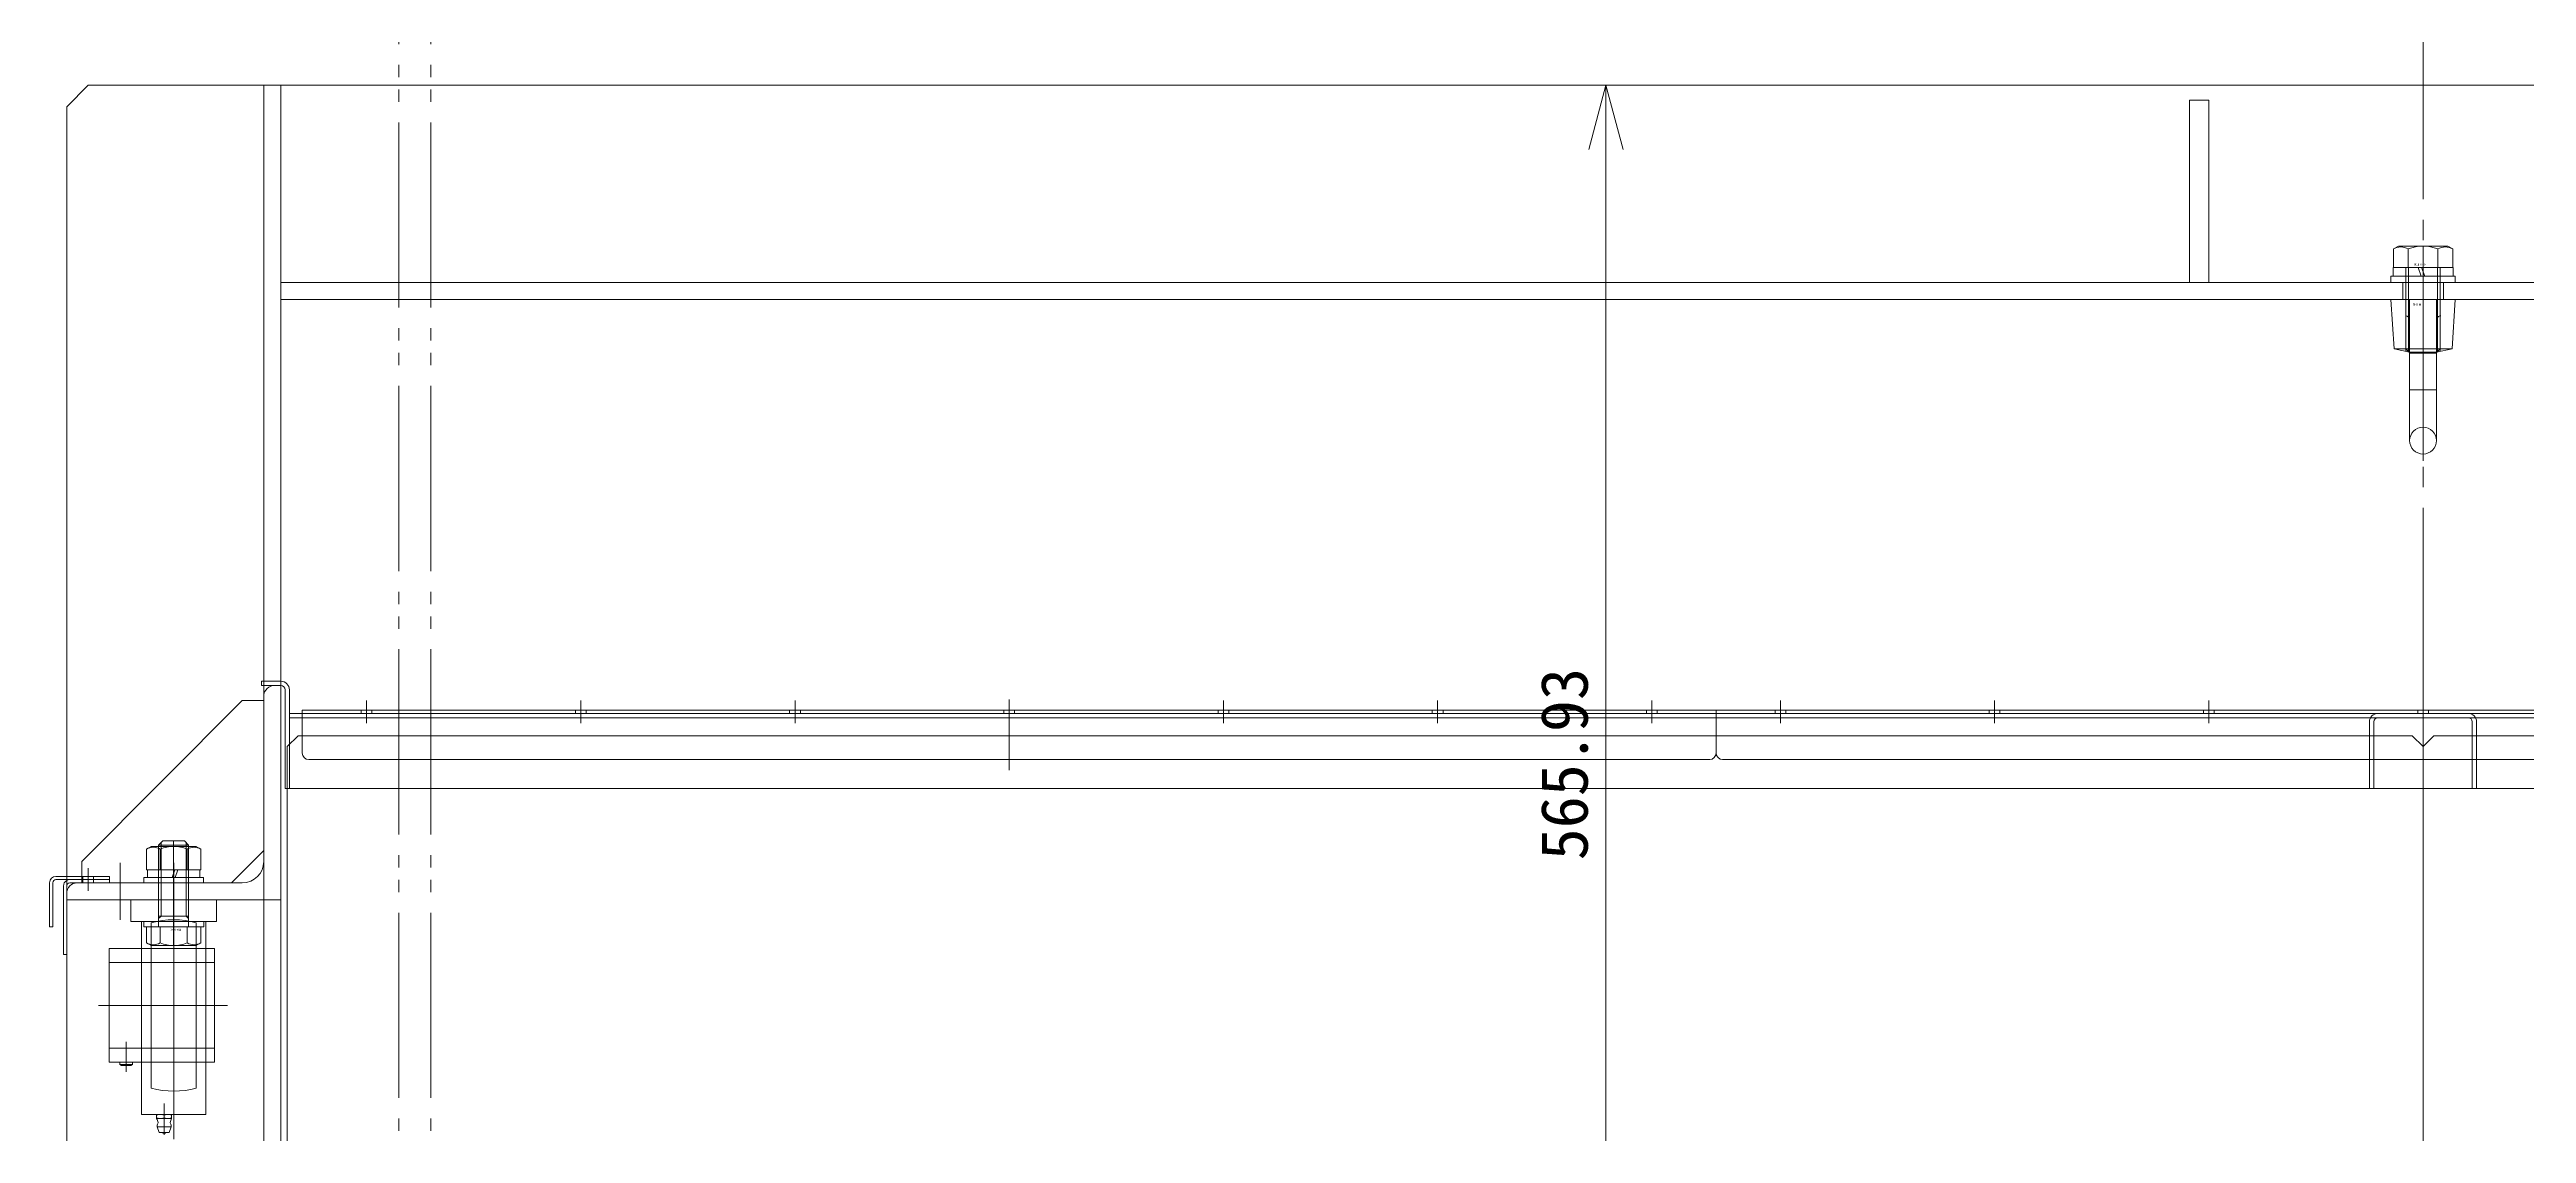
# Model space of a CAD drawing. Units: millimetres at full size. Extents: x -32787 to 32787, y -11878 to 14562.
# Drawn here: x -23471 to -22315, y 13069 to 13575 of the extents above; entities that cross this region are included whole.
import ezdxf
from ezdxf.enums import TextEntityAlignment as Align

# ---------------------------------------------------------------- set-up
doc = ezdxf.new("R2010")
doc.units = ezdxf.units.MM
doc.header["$LTSCALE"] = 9.6
doc.linetypes.add('CHAIN2', pattern=[12, 9, -1, 1, -1])
doc.linetypes.add('DOUBLE_CHAIN2', pattern=[12.8, 9, -1, 0.6, -0.6, 0.6, -1])
for name, color, linetype, lineweight in [('0-2_0', 2, 'Continuous', 9), ('0-3_05_CENTER', 2, 'CHAIN2', 9), ('0-4_04_HIDDEN', 7, 'Continuous', 9), ('0-5_10_DRAFT', 1, 'Continuous', 9), ('0-7_01_外形線', 134, 'Continuous', 9), ('0-8_04_中心線', 4, 'CHAIN2', 9), ('0-9_03_かくれ線', 5, 'Continuous', 9), ('0-A_06_PHANTOM', 2, 'DOUBLE_CHAIN2', 9), ('0-C_CENTER', 4, 'Continuous', 9), ('0-E_08_DIM', 3, 'Continuous', 9)]:
    doc.layers.add(name, color=color, linetype=linetype, lineweight=lineweight)
doc.styles.add('ＭＳ ゴシック', font='')
doc.styles.get('ＭＳ ゴシック').set_extended_font_data('MS Gothic')

# ---------------------------------------------------------------- blocks, each defined once
blk = doc.blocks.new('A$C595E0D32_1_1')
at = {"layer": '0-2_0'}
for p, q in [((-6.25, 65.75), (-6.25, 9.584)), ((6.25, 65.75), (6.25, 9.584)), ((-13.542, 23), (-6.25, 24.5)), ((-13.542, 23), (-15, 0)), ((13.542, 23), (15, 0)), ((-15, 0), (15, 0))]:
    blk.add_line(p, q, dxfattribs=at)
blk.add_lwpolyline([(-13.542, 23), (13.542, 23), (6.25, 24.5)], dxfattribs=at)
for centre, radius, start, end in [((0, 65.75), 6.25, 0, 180), ((-8.25, 9.584), 2, 270, 0), ((8.25, 9.584), 2, 180, 270)]:
    blk.add_arc(centre, radius, start, end, dxfattribs=at)
at = {"layer": '0-3_05_CENTER'}
blk.add_line((0, 75.2), (0, -3.282), dxfattribs=at)
at = {"layer": '0-4_04_HIDDEN', "color": 2}
for p, q in [((-8, 24.14), (-8, 0)), ((6.25, 24.5), (-6.25, 24.5)), ((-6.25, 0), (-6.25, 24.5)), ((6.25, 24.5), (6.25, 0)), ((8, 0), (8, 24.14))]:
    blk.add_line(p, q, dxfattribs=at)
blk.add_arc((0, 65.75), 6.25, 180, 0, dxfattribs=at)
at = {"layer": '0-5_10_DRAFT'}
blk.add_line((-6.25, 42), (6.25, 42), dxfattribs=at)
at = {"layer": '0-5_10_DRAFT', "style": 'ＭＳ ゴシック', "width": 1.8}
blk.add_text('M16', height=1.1, dxfattribs=at).set_placement((0.751, 1.348), align=Align.BOTTOM_LEFT)
blk = doc.blocks.new('_Open30')
at = {"layer": '0-E_08_DIM'}
blk.add_line((0, 0), (-1, 0), dxfattribs=at)
blk.add_lwpolyline([(-1, 0.2679), (0, 0), (-1, -0.2679)], dxfattribs=at)

msp = doc.modelspace()

# ---------------------------------------------------------------- linework, layer by layer
at = {"layer": '0-2_0', "color": 134}
msp.add_lwpolyline([(-23353.086, 13254.73), (-23355.086, 13254.73), (-23360.086, 13249.73), (-23360.086, 13029.73), (-23355.086, 13024.73), (-23290.086, 13024.73), (-23285.086, 13019.73), (-23285.086, 12864.73), (-23290.086, 12859.73), (-23355.086, 12859.73), (-23360.086, 12854.73), (-23360.086, 12534.73), (-23355.086, 12529.73), (-23353.086, 12529.73)], dxfattribs=at)
at = {"layer": '0-7_01_外形線'}
for p, q in [((-23371.086, 13558.23), (-23371.086, 12344.23)), ((-22376.943, 13481.869), (-22374.586, 13483.23)), ((-22351.586, 13483.23), (-22374.586, 13483.23)), ((-22349.23, 13481.869), (-22351.586, 13483.23)), ((-22365.342, 13473.23), (-22377.086, 13473.23)), ((-22377.086, 13473.23), (-22377.086, 13469.23)), ((-22376.943, 13473.23), (-22376.943, 13481.869)), ((-22376.943, 13473.23), (-22349.23, 13473.23)), ((-22349.23, 13473.23), (-22376.943, 13473.23)), ((-22370.014, 13473.23), (-22370.014, 13481.869)), ((-22363.886, 13469.23), (-22365.342, 13473.23)), ((-22349.086, 13473.23), (-22363.742, 13473.23)), ((-22362.286, 13469.23), (-22363.742, 13473.23)), ((-22356.158, 13473.23), (-22356.158, 13481.869)), ((-22349.23, 13473.23), (-22349.23, 13481.869)), ((-22349.086, 13469.23), (-22349.086, 13473.23)), ((-21363.086, 13466.23), (-23363.086, 13466.23)), ((-22378.086, 13469.23), (-22378.086, 13466.23)), ((-22378.086, 13466.23), (-22348.086, 13466.23)), ((-22363.886, 13469.23), (-22377.086, 13469.23)), ((-22349.086, 13469.23), (-22362.286, 13469.23)), ((-23361.086, 13276.23), (-23361.086, 13230.23)), ((-23353.086, 13266.73), (-22693.086, 13266.73)), ((-23353.086, 13246.73), (-23353.086, 13266.73)), ((-22693.086, 13266.73), (-22033.086, 13266.73)), ((-22693.086, 13246.73), (-22693.086, 13266.73)), ((-22693.086, 13246.73), (-22693.086, 13266.73)), ((-23350.086, 13243.73), (-22696.086, 13243.73)), ((-22690.086, 13243.73), (-22036.086, 13243.73)), ((-22363.086, 12538.205), (-22363.086, 13243.73)), ((-22363.086, 12538.205), (-22363.086, 13243.73)), ((-23463.086, 13189.23), (-23468.086, 13189.23)), ((-23463.086, 13187.73), (-23468.086, 13187.73)), ((-23464.586, 13152.73), (-23464.586, 13184.73))]:
    msp.add_line(p, q, dxfattribs=at)
for points in [[(-23363.086, 13558.23), (-23363.086, 12344.23), (-23463.086, 12344.23), (-23463.086, 13548.23)], [(-23363.086, 13558.23), (-23453.086, 13558.23), (-23463.086, 13548.23)], [(-22463.086, 13466.23), (-22463.086, 13551.23), (-22472.086, 13551.23), (-22472.086, 13466.23)], [(-22378.086, 13469.23), (-22348.086, 13469.23), (-22348.086, 13466.23)], [(-23363.086, 13280.23), (-23372.086, 13280.23), (-23372.086, 13278.23), (-23363.086, 13278.23)], [(-23361.086, 13230.23), (-23359.086, 13230.23), (-23359.086, 13276.23)], [(-23469.586, 13186.23), (-23469.586, 13165.73), (-23471.086, 13165.73), (-23471.086, 13186.23)], [(-23463.086, 13184.73), (-23463.086, 13152.73), (-23464.586, 13152.73)]]:
    msp.add_lwpolyline(points, dxfattribs=at)
for points in [[(-21363.086, 13458.23), (-23363.086, 13458.23), (-23363.086, 13558.23), (-21363.086, 13558.23)], [(-21367.086, 13230.23), (-21367.086, 13265.23), (-23359.086, 13265.23), (-23359.086, 13230.23)]]:
    msp.add_lwpolyline(points, close=True, dxfattribs=at)
for centre, radius, start, end in [((-22373.478, 13475.869), 6.928, 60.00001, 119.99999), ((-22363.086, 13464.908), 18.321, 67.78075, 112.21925), ((-22352.694, 13475.869), 6.928, 60.00001, 119.99999), ((-23363.086, 13276.23), 4, 360, 90), ((-23363.086, 13276.23), 2, 0, 90), ((-23350.086, 13246.73), 3, 180, 270), ((-22696.086, 13246.73), 3, 270, 0), ((-22690.086, 13246.73), 3, 180, 270), ((-23468.086, 13186.23), 3, 90, 180), ((-23468.086, 13186.23), 1.5, 90, 180), ((-23461.586, 13184.73), 3, 120, 180)]:
    msp.add_arc(centre, radius, start, end, dxfattribs=at)
at = {"layer": '0-8_04_中心線'}
for p, q in [((-22363.086, 13591.508), (-22363.086, 12295.61)), ((-22363.086, 13483.23), (-22363.086, 13433.23)), ((-22363.086, 13308.98), (-22363.086, 13186.48)), ((-23323.086, 13271.23), (-23323.086, 13260.73)), ((-23223.086, 13271.23), (-23223.086, 13260.73)), ((-23123.086, 13271.23), (-23123.086, 13260.73)), ((-23023.086, 13271.73), (-23023.086, 13238.73)), ((-23023.086, 13271.23), (-23023.086, 13260.73)), ((-22923.086, 13271.23), (-22923.086, 13260.73)), ((-22823.086, 13271.23), (-22823.086, 13260.73)), ((-22723.086, 13271.23), (-22723.086, 13260.73)), ((-22663.086, 13271.23), (-22663.086, 13260.73)), ((-22563.086, 13271.23), (-22563.086, 13260.73)), ((-22463.086, 13271.23), (-22463.086, 13260.73)), ((-22363.086, 13271.73), (-22363.086, 13238.73)), ((-22363.086, 13271.23), (-22363.086, 13260.73)), ((-23413.144, 13156.93), (-23413.144, 13205.73)), ((-23438.086, 13195.575), (-23438.086, 13168.918)), ((-23413.086, 13195.575), (-23413.086, 13168.918)), ((-23453.086, 13192.98), (-23453.086, 13182.48))]:
    msp.add_line(p, q, dxfattribs=at)
at = {"layer": '0-9_03_かくれ線'}
for p, q in [((-22371.086, 13473.23), (-22371.086, 13435.23)), ((-22369.886, 13473.23), (-22369.886, 13434.03)), ((-22356.286, 13473.23), (-22356.286, 13434.03)), ((-22355.086, 13473.23), (-22355.086, 13435.23)), ((-22372.586, 13466.23), (-22372.586, 13458.23)), ((-22353.586, 13466.23), (-22353.586, 13458.23)), ((-22371.086, 13435.23), (-22369.086, 13433.23)), ((-22355.086, 13435.23), (-22371.086, 13435.23)), ((-22357.086, 13433.23), (-22369.086, 13433.23)), ((-22355.086, 13435.23), (-22357.086, 13433.23)), ((-23371.086, 13273.23), (-23371.086, 13196.23)), ((-23359.086, 13263.23), (-21367.086, 13263.23)), ((-23353.086, 13265.23), (-22693.086, 13265.23)), ((-23325.586, 13266.73), (-23325.586, 13265.23)), ((-23320.586, 13266.73), (-23320.586, 13265.23)), ((-23225.586, 13266.73), (-23225.586, 13265.23)), ((-23220.586, 13266.73), (-23220.586, 13265.23)), ((-23125.586, 13266.73), (-23125.586, 13265.23)), ((-23120.586, 13266.73), (-23120.586, 13265.23)), ((-23025.586, 13266.73), (-23025.586, 13265.23)), ((-23020.586, 13266.73), (-23020.586, 13265.23)), ((-22925.586, 13266.73), (-22925.586, 13265.23)), ((-22920.586, 13266.73), (-22920.586, 13265.23)), ((-22825.586, 13266.73), (-22825.586, 13265.23)), ((-22820.586, 13266.73), (-22820.586, 13265.23)), ((-22725.586, 13266.73), (-22725.586, 13265.23)), ((-22720.586, 13266.73), (-22720.586, 13265.23)), ((-22693.086, 13265.23), (-22033.086, 13265.23)), ((-22665.586, 13266.73), (-22665.586, 13265.23)), ((-22660.586, 13266.73), (-22660.586, 13265.23)), ((-22565.586, 13266.73), (-22565.586, 13265.23)), ((-22560.586, 13266.73), (-22560.586, 13265.23)), ((-22465.586, 13266.73), (-22465.586, 13265.23)), ((-22460.586, 13266.73), (-22460.586, 13265.23)), ((-22384.086, 13265.23), (-22342.086, 13265.23)), ((-22342.086, 13263.23), (-22384.086, 13263.23)), ((-22365.586, 13266.73), (-22365.586, 13265.23)), ((-22360.586, 13266.73), (-22360.586, 13265.23)), ((-22388.086, 13230.23), (-22388.086, 13261.23)), ((-23420.144, 13203.73), (-23418.144, 13205.73)), ((-23418.944, 13170.73), (-23418.944, 13204.93)), ((-23408.144, 13205.73), (-23418.144, 13205.73)), ((-23406.144, 13203.73), (-23408.144, 13205.73)), ((-23407.344, 13170.73), (-23407.344, 13204.93)), ((-23425.846, 13201.958), (-23423.644, 13203.23)), ((-23425.846, 13192.23), (-23425.846, 13201.958)), ((-23423.644, 13203.23), (-23402.644, 13203.23)), ((-23420.144, 13165.73), (-23420.144, 13203.73)), ((-23406.144, 13203.73), (-23420.144, 13203.73)), ((-23419.495, 13192.23), (-23419.495, 13201.958)), ((-23406.793, 13192.23), (-23406.793, 13201.958)), ((-23406.144, 13165.73), (-23406.144, 13203.73)), ((-23400.442, 13201.958), (-23402.644, 13203.23)), ((-23400.442, 13192.23), (-23400.442, 13201.958)), ((-23458.086, 13186.23), (-23381.086, 13186.23)), ((-23455.586, 13189.23), (-23455.586, 13187.73)), ((-23455.586, 13187.73), (-23455.586, 13186.23)), ((-23450.586, 13189.23), (-23450.586, 13187.73)), ((-23450.586, 13187.73), (-23450.586, 13186.23)), ((-23399.144, 13186.23), (-23427.144, 13186.23)), ((-23425.846, 13192.23), (-23400.442, 13192.23)), ((-23425.394, 13192.23), (-23412.57, 13192.23)), ((-23425.394, 13188.73), (-23425.394, 13192.23)), ((-23425.394, 13188.73), (-23413.844, 13188.73)), ((-23413.844, 13188.73), (-23412.57, 13192.23)), ((-23412.444, 13188.73), (-23411.17, 13192.23)), ((-23412.444, 13188.73), (-23400.894, 13188.73)), ((-23411.17, 13192.23), (-23400.894, 13192.23)), ((-23400.894, 13192.23), (-23400.894, 13188.73)), ((-23399.144, 13186.23), (-23399.144, 13188.73)), ((-23428.086, 13178.23), (-23433.086, 13178.23)), ((-23433.086, 13178.23), (-23433.086, 13168.23)), ((-23428.086, 13178.23), (-23398.086, 13178.23)), ((-23420.144, 13170.73), (-23406.144, 13170.73)), ((-23418.944, 13170.73), (-23420.144, 13169.53)), ((-23407.344, 13170.73), (-23406.144, 13169.53)), ((-23393.086, 13178.23), (-23398.086, 13178.23)), ((-23428.086, 13168.23), (-23433.086, 13168.23)), ((-23428.086, 13168.23), (-23428.086, 13128.133)), ((-23428.086, 13168.23), (-23398.086, 13168.23)), ((-23425.846, 13165.73), (-23425.846, 13158.201)), ((-23425.846, 13165.73), (-23400.442, 13165.73)), ((-23423.586, 13090.432), (-23423.586, 13167.627)), ((-23419.495, 13165.73), (-23419.495, 13158.201)), ((-23406.793, 13165.73), (-23406.793, 13158.201)), ((-23402.586, 13090.432), (-23402.586, 13167.627)), ((-23400.442, 13165.73), (-23400.442, 13158.201)), ((-23398.086, 13128.133), (-23398.086, 13168.23)), ((-23443.286, 13155.53), (-23443.286, 13102.53)), ((-23428.086, 13155.53), (-23443.286, 13155.53)), ((-23394.086, 13149.03), (-23443.286, 13149.03)), ((-23398.086, 13155.53), (-23428.086, 13155.53)), ((-23425.846, 13158.201), (-23423.644, 13156.93)), ((-23402.644, 13156.93), (-23423.644, 13156.93)), ((-23400.442, 13158.201), (-23402.644, 13156.93)), ((-23394.086, 13155.53), (-23398.086, 13155.53)), ((-23394.086, 13155.53), (-23394.086, 13102.53)), ((-23428.086, 13078.23), (-23428.086, 13128.133)), ((-23394.086, 13109.03), (-23443.286, 13109.03)), ((-23428.086, 13102.53), (-23443.286, 13102.53)), ((-23438.286, 13102.53), (-23438.286, 13101.53)), ((-23432.286, 13101.53), (-23438.286, 13101.53)), ((-23437.42, 13101.03), (-23438.286, 13101.53)), ((-23433.152, 13101.03), (-23437.42, 13101.03)), ((-23433.152, 13101.03), (-23432.286, 13101.53)), ((-23432.286, 13102.53), (-23432.286, 13101.53)), ((-23398.086, 13102.53), (-23428.086, 13102.53)), ((-23394.086, 13102.53), (-23398.086, 13102.53)), ((-23421.086, 13078.23), (-23428.086, 13078.23)), ((-23421.086, 13076.542), (-23421.086, 13077.917)), ((-23417.586, 13076.542), (-23417.586, 13077.917)), ((-23414.086, 13076.542), (-23414.086, 13077.917)), ((-23419.336, 13076.23), (-23421.086, 13076.23)), ((-23420.886, 13072.43), (-23414.286, 13072.43)), ((-23419.986, 13069.73), (-23420.886, 13072.43)), ((-23419.986, 13069.73), (-23415.186, 13069.73)), ((-23415.836, 13076.23), (-23419.336, 13076.23)), ((-23414.086, 13076.23), (-23415.836, 13076.23)), ((-23415.186, 13069.73), (-23414.286, 13072.43))]:
    msp.add_line(p, q, dxfattribs=at)
for points in [[(-23463.086, 13181.23), (-23463.086, 13178.23), (-23363.086, 13178.23), (-23363.086, 13278.23), (-23366.086, 13278.23)], [(-23353.086, 13254.73), (-22368.086, 13254.729), (-22363.086, 13249.729), (-22363.086, 13243.73)], [(-22386.086, 13261.23), (-22386.086, 13230.23), (-22388.086, 13230.23)], [(-21373.086, 13254.73), (-22358.086, 13254.729), (-22363.086, 13249.729), (-22363.086, 13243.73)], [(-22338.086, 13261.23), (-22338.086, 13230.23), (-22340.086, 13230.23), (-22340.086, 13261.23)], [(-23463.086, 13189.23), (-23443.086, 13189.23), (-23443.086, 13187.73)], [(-23463.086, 13187.73), (-23443.086, 13187.73), (-23443.086, 13186.23), (-23461.586, 13186.23)], [(-23399.144, 13188.73), (-23427.144, 13188.73), (-23427.144, 13186.23)], [(-23393.086, 13178.23), (-23393.086, 13168.23), (-23398.086, 13168.23)], [(-23398.086, 13128.133), (-23398.086, 13078.23), (-23414.086, 13078.23)], [(-23421.086, 13078.23), (-23419.336, 13078.23), (-23415.836, 13078.23), (-23414.086, 13078.23)], [(-23421.086, 13077.917), (-23420.969, 13077.955), (-23420.854, 13077.99), (-23420.741, 13078.023), (-23420.629, 13078.053), (-23420.519, 13078.081), (-23420.409, 13078.107), (-23420.301, 13078.13), (-23420.193, 13078.15), (-23420.086, 13078.169), (-23419.979, 13078.185), (-23419.872, 13078.198), (-23419.766, 13078.209), (-23419.659, 13078.218), (-23419.552, 13078.224), (-23419.445, 13078.228), (-23419.336, 13078.23)], [(-23421.086, 13078.23), (-23421.086, 13078.228), (-23421.086, 13078.224), (-23421.086, 13078.218), (-23421.086, 13078.209), (-23421.086, 13078.198), (-23421.086, 13078.185), (-23421.086, 13078.169), (-23421.086, 13078.15), (-23421.086, 13078.13), (-23421.086, 13078.107), (-23421.086, 13078.081), (-23421.086, 13078.053), (-23421.086, 13078.023), (-23421.086, 13077.99), (-23421.086, 13077.955), (-23421.086, 13077.917)], [(-23419.336, 13078.23), (-23419.228, 13078.228), (-23419.12, 13078.224), (-23419.013, 13078.218), (-23418.906, 13078.209), (-23418.8, 13078.198), (-23418.693, 13078.185), (-23418.586, 13078.169), (-23418.479, 13078.15), (-23418.372, 13078.13), (-23418.263, 13078.107), (-23418.154, 13078.081), (-23418.043, 13078.053), (-23417.931, 13078.023), (-23417.818, 13077.99), (-23417.703, 13077.955), (-23417.586, 13077.917), (-23417.469, 13077.955), (-23417.354, 13077.99), (-23417.241, 13078.023), (-23417.129, 13078.053), (-23417.019, 13078.081), (-23416.909, 13078.107), (-23416.801, 13078.13), (-23416.693, 13078.15), (-23416.586, 13078.169), (-23416.479, 13078.185), (-23416.372, 13078.198), (-23416.266, 13078.209), (-23416.159, 13078.218), (-23416.052, 13078.224), (-23415.945, 13078.228), (-23415.836, 13078.23), (-23415.728, 13078.228), (-23415.62, 13078.224), (-23415.513, 13078.218), (-23415.406, 13078.209), (-23415.3, 13078.198), (-23415.193, 13078.185), (-23415.086, 13078.169)], [(-23415.086, 13078.169), (-23414.979, 13078.15), (-23414.872, 13078.13), (-23414.763, 13078.107), (-23414.654, 13078.081), (-23414.543, 13078.053), (-23414.431, 13078.023), (-23414.318, 13077.99), (-23414.203, 13077.955), (-23414.086, 13077.917), (-23414.086, 13077.955), (-23414.086, 13077.99), (-23414.086, 13078.023), (-23414.086, 13078.053), (-23414.086, 13078.081), (-23414.086, 13078.107), (-23414.086, 13078.13), (-23414.086, 13078.15), (-23414.086, 13078.169), (-23414.086, 13078.185), (-23414.086, 13078.198), (-23414.086, 13078.209), (-23414.086, 13078.218), (-23414.086, 13078.224), (-23414.086, 13078.228), (-23414.086, 13078.23)], [(-23417.586, 13076.542), (-23417.703, 13076.504), (-23417.818, 13076.469), (-23417.931, 13076.436), (-23418.043, 13076.406), (-23418.154, 13076.378), (-23418.263, 13076.352), (-23418.372, 13076.329), (-23418.479, 13076.309), (-23418.586, 13076.29), (-23418.693, 13076.275), (-23418.8, 13076.261), (-23418.906, 13076.25), (-23419.013, 13076.241), (-23419.12, 13076.235), (-23419.228, 13076.231), (-23419.336, 13076.23), (-23419.445, 13076.231), (-23419.552, 13076.235), (-23419.659, 13076.241), (-23419.766, 13076.25), (-23419.872, 13076.261), (-23419.979, 13076.275), (-23420.086, 13076.29), (-23420.193, 13076.309), (-23420.301, 13076.329), (-23420.409, 13076.352), (-23420.519, 13076.378), (-23420.629, 13076.406), (-23420.741, 13076.436), (-23420.854, 13076.469), (-23420.969, 13076.504), (-23421.086, 13076.542)], [(-23421.086, 13076.542), (-23421.086, 13076.504), (-23421.086, 13076.469), (-23421.086, 13076.436), (-23421.086, 13076.406), (-23421.086, 13076.378), (-23421.086, 13076.352), (-23421.086, 13076.329), (-23421.086, 13076.309), (-23421.086, 13076.29), (-23421.086, 13076.275), (-23421.086, 13076.261), (-23421.086, 13076.25), (-23421.086, 13076.241), (-23421.086, 13076.235), (-23421.086, 13076.231), (-23421.086, 13076.23)], [(-23414.086, 13076.542), (-23414.203, 13076.504), (-23414.318, 13076.469), (-23414.431, 13076.436), (-23414.543, 13076.406), (-23414.654, 13076.378), (-23414.763, 13076.352), (-23414.872, 13076.329), (-23414.979, 13076.309), (-23415.086, 13076.29), (-23415.193, 13076.275), (-23415.3, 13076.261), (-23415.406, 13076.25), (-23415.513, 13076.241), (-23415.62, 13076.235), (-23415.728, 13076.231), (-23415.836, 13076.23), (-23415.945, 13076.231), (-23416.052, 13076.235), (-23416.159, 13076.241), (-23416.266, 13076.25), (-23416.372, 13076.261), (-23416.479, 13076.275), (-23416.586, 13076.29), (-23416.693, 13076.309), (-23416.801, 13076.329), (-23416.909, 13076.352), (-23417.019, 13076.378), (-23417.129, 13076.406), (-23417.241, 13076.436), (-23417.354, 13076.469), (-23417.469, 13076.504), (-23417.586, 13076.542)], [(-23414.086, 13076.23), (-23414.086, 13076.231), (-23414.086, 13076.235), (-23414.086, 13076.241), (-23414.086, 13076.25), (-23414.086, 13076.261), (-23414.086, 13076.275), (-23414.086, 13076.29), (-23414.086, 13076.309), (-23414.086, 13076.329), (-23414.086, 13076.352), (-23414.086, 13076.378), (-23414.086, 13076.406), (-23414.086, 13076.436), (-23414.086, 13076.469), (-23414.086, 13076.504), (-23414.086, 13076.542)]]:
    msp.add_lwpolyline(points, dxfattribs=at)
for points in [[(-23371.086, 13201.23), (-23371.086, 13271.23), (-23381.086, 13271.23), (-23456.086, 13196.23), (-23456.086, 13186.23), (-23386.086, 13186.23)], [(-23399.144, 13186.23), (-23427.144, 13186.23), (-23427.144, 13188.73), (-23399.144, 13188.73)], [(-23427.086, 13168.23), (-23399.086, 13168.23), (-23399.086, 13165.73), (-23427.086, 13165.73)]]:
    msp.add_lwpolyline(points, close=True, dxfattribs=at)
for centre, radius, start, end in [((-23366.086, 13273.23), 5, 85.96159, 180), ((-22384.086, 13261.23), 4, 90, 180), ((-22384.086, 13261.23), 2, 90, 180), ((-22342.086, 13261.23), 4, 0, 90), ((-22342.086, 13261.23), 2, 0, 90), ((-23422.67, 13196.458), 6.351, 60.00001, 119.99999), ((-23413.144, 13186.729), 16.5, 67.36311, 112.63689), ((-23403.618, 13196.458), 6.351, 60.00001, 119.99999), ((-23381.086, 13196.23), 10, 270, 0), ((-23461.586, 13184.73), 3, 90, 120), ((-23458.086, 13181.23), 5, 90, 180), ((-23461.586, 13184.73), 1.5, 90, 180), ((-23413.086, 13129.03), 40, 74.78154, 105.21846), ((-23422.67, 13163.701), 6.351, 240.00001, 299.99999), ((-23413.144, 13173.43), 16.5, 247.36311, 292.63689), ((-23403.618, 13163.701), 6.351, 240.00001, 299.99999), ((-23413.086, 13129.03), 40, 254.78154, 285.21846), ((-23426.322, 13073.299), 6, 11.34664, 29.23902), ((-23417.586, 13072.43), 3.3, 152.51297, 180), ((-23421.223, 13074.322), 0.8, 332.51297, 11.34664), ((-23417.586, 13071.017), 1.587, 234.19606, 305.80394), ((-23413.949, 13074.322), 0.8, 168.65336, 207.48703), ((-23408.851, 13073.299), 6, 150.76098, 168.65336), ((-23417.586, 13072.43), 3.3, 0, 27.48703)]:
    msp.add_arc(centre, radius, start, end, dxfattribs=at)
at = {"layer": '0-A_06_PHANTOM', "color": 7}
for p, q in [((-23308.086, 13663.778), (-23308.086, 12376.353)), ((-23293.086, 13663.778), (-23293.086, 12376.353))]:
    msp.add_line(p, q, dxfattribs=at)
at = {"layer": '0-C_CENTER'}
for p, q in [((-23413.086, 13183.23), (-23413.086, 13066.63)), ((-23448.286, 13129.03), (-23388.073, 13129.03)), ((-23435.286, 13098.03), (-23435.286, 13112.03)), ((-23417.586, 13083.322), (-23417.586, 13068.719))]:
    msp.add_line(p, q, dxfattribs=at)
at = {"layer": '0-E_08_DIM'}
for p, q in [((-22656.964, 13558.23), (-22748.297, 13558.23)), ((-22744.547, 13528.23), (-22744.547, 13022.3))]:
    msp.add_line(p, q, dxfattribs=at)

# ---------------------------------------------------------------- block references
at = {"layer": '0-2_0', "rotation": 180}
msp.add_blockref('A$C595E0D32_1_1', (-22363.086, 13458.23), dxfattribs=at)
at = {"layer": '0-E_08_DIM', "xscale": 30, "yscale": 30, "rotation": 90}
msp.add_blockref('_Open30', (-22744.547, 13558.23), dxfattribs=at)

# ---------------------------------------------------------------- texts
at = {"layer": '0-9_03_かくれ線', "style": 'ＭＳ ゴシック', "width": 0.8}
msp.add_text('M16×40', height=1.1, dxfattribs=at).set_placement((-22366.999, 13473.73), align=Align.BOTTOM_LEFT)
msp.add_text('M14×40', height=1.1, rotation=180, dxfattribs=at).set_placement((-23409.669, 13165.23), align=Align.BOTTOM_LEFT)
at = {"layer": '0-E_08_DIM', "style": 'ＭＳ ゴシック'}
msp.add_text('565.93', height=21.99, rotation=90, dxfattribs=at).set_placement((-22746.422, 13196.693), align=Align.BOTTOM_LEFT)

doc.saveas('drawing.dxf')
